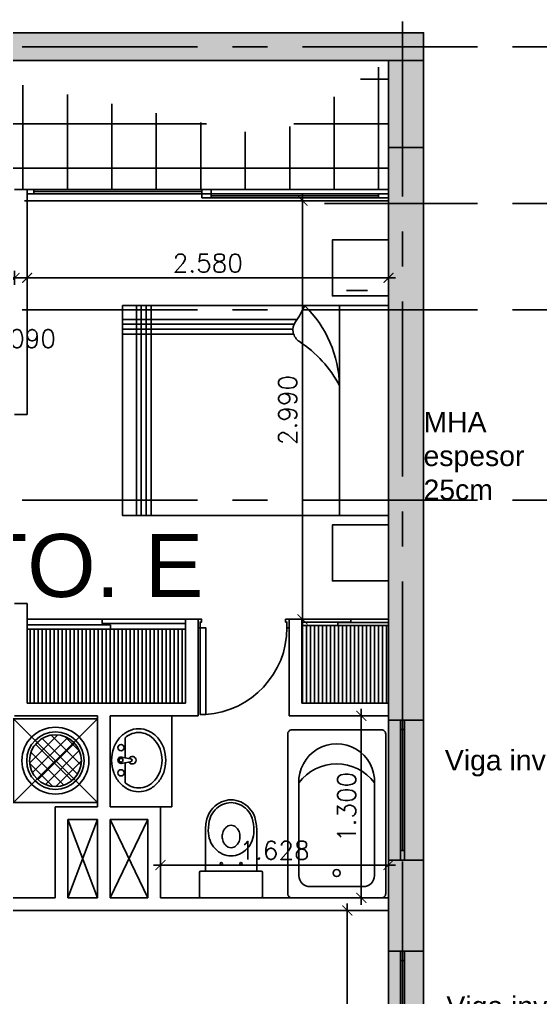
# Model space of a CAD drawing. Header units: millimetres. Extents: x 0 to 223, y -18 to 76.
# Drawn here: x 191.16 to 194.87, y 37.26 to 44.24 of the extents above; entities that cross this region are included whole.
import ezdxf

# ---------------------------------------------------------------- set-up
doc = ezdxf.new("R2010")
doc.units = ezdxf.units.MM
doc.linetypes.add('CENTER', pattern=[2, 1.25, -0.25, 0.25, -0.25])
for name, color, linetype in [('01', 1, 'Continuous'), ('04', 4, 'Continuous'), ('06', 6, 'Continuous'), ('Capa1', 8, 'Continuous'), ('COTAS', 1, 'Continuous'), ('EJES', 1, 'CENTER'), ('GRIS', 9, 'Continuous'), ('MUROS_EST', 5, 'Continuous'), ('PISOS', 8, 'Continuous'), ('PUERTAS', 1, 'Continuous'), ('VIGAS_1', 2, 'Continuous')]:
    doc.layers.add(name, color=color, linetype=linetype)
doc.styles.add('Arial', font='arial.ttf')
doc.styles.add('INTERARQ', font='ROMANS.SHX')
doc.styles.get("Standard").update_dxf_attribs({"font": 'arial.ttf'})
doc.dimstyles.new('ESCALA_1-50', dxfattribs={"dimtxt": 0.13, "dimasz": 0.05, "dimexe": 0.18, "dimexo": 0.0625, "dimgap": 0.04, "dimtad": 1, "dimdec": 3, "dimzin": 0, "dimdsep": 46, "dimtxsty": 'INTERARQ', "dimblk": 'DIMTICK', "dimcen": 0.09, "dimse1": 1, "dimse2": 1, "dimclrd": 1, "dimclre": 1, "dimclrt": 2, "dimadec": 0, "dimazin": 0, "dimtfac": 4.5, "dimtdec": 3, "dimtofl": 0, "dimtmove": 2, "dimatfit": 3, "dimldrblk": 'DIMTICK', "dimfxl": 1, "dimtolj": 1, "dimtzin": 0, "dimarcsym": 0})
pattern_1 = [(0, (0, 0), (0, 6.985), [5.08, -1.905]), (90, (0, 0), (-6.985, 4e-16), [5.08, -1.905])]

# ---------------------------------------------------------------- blocks, each defined once
blk = doc.blocks.new('CAMA-GR')
blk.add_line((0.35, 0.75), (0.35, -0.75))
at = {"color": 9}
for p, q in [((1.695, -0.75), (1.695, 0.75)), ((1.73, -0.75), (1.73, 0.75)), ((1.765, -0.75), (1.765, 0.75)), ((1.8, -0.75), (1.8, 0.75)), ((0.6523, 0.65), (1.9, 0.65)), ((0.674, 0.615), (1.9, 0.615)), ((0.6821, 0.58), (1.9, 0.58)), ((0.6775, 0.545), (1.9, 0.545))]:
    blk.add_line(p, q, dxfattribs=at)
for points in [[(0, 1.2178), (0.4, 1.2178), (0.4, 0.8178), (0, 0.8178)], [(1.9, 0.75), (0, 0.75), (0, -0.75), (1.9, -0.75)], [(0, -1.2178), (0.4, -1.2178), (0.4, -0.8178), (0, -0.8178)]]:
    blk.add_lwpolyline(points, close=True)
blk.add_lwpolyline([(0.599, 0.75, 0.196142), (0.35, 0.175, -0.130879), (0.6366, 0.4914, 0.426673), (0.6638, 0.6332, -0.055293)], format="xyb", close=True)
blk = doc.blocks.new('Tina 120')
for p, q in [((0.19, -0.08), (-0.19, -0.08)), ((-0.27, -0.16), (-0.27, -0.8175)), ((0.27, -0.16), (0.27, -0.8175))]:
    blk.add_line(p, q)
blk.add_lwpolyline([(0.35, -0.03), (0.35, -1.17, -0.414214), (0.32, -1.2), (-0.32, -1.2, -0.414214), (-0.35, -1.17), (-0.35, -0.03, -0.414214), (-0.32, 0), (0.32, 0, -0.414214)], format="xyb", close=True)
blk.add_circle((0, -0.1774), 0.025)
for centre, radius, start, end in [((-0.19, -0.16), 0.08, 90, 180), ((0.19, -0.16), 0.08, 0, 90), ((0, -0.8297), 0.2703, 177.40787, 2.59213), ((0, -0.6197), 0.337, 216.75985, 323.24015)]:
    blk.add_arc(centre, radius, start, end)
blk = doc.blocks.new('P_65')
at = {"color": 9}
blk.add_arc((-0.0126, 0.059), 0.6224, 93.90508, 179.90905, dxfattribs=at)
at = {"layer": 'PUERTAS'}
blk.add_lwpolyline([(-0.015, 0.06), (-0.055, 0.06), (-0.055, 0.68), (-0.015, 0.68)], close=True, dxfattribs=at)
for points in [[(-0.65, 0), (-0.625, 0), (-0.625, 0.02), (-0.635, 0.02), (-0.635, 0.06), (-0.65, 0.06)], [(0, 0.06), (-0.015, 0.06), (-0.015, 0.02), (-0.025, 0.02), (-0.025, 0), (0, 0)]]:
    blk.add_lwpolyline(points, dxfattribs=at)
blk = doc.blocks.new('Van1-pla')
for p, q in [((-2.16, 42.32), (-18.03, 42.32)), ((-1.41, 37.99), (-2.71, 45.49)), ((0.99, 37.99), (2.29, 45.49)), ((17.6, 42.32), (1.74, 42.32))]:
    blk.add_line(p, q)
blk.add_lwpolyline([(-25.21, 31.5, 0.112687), (-23.37, 23.44, 0.103282), (-17.89, 16.3, 0.092276), (-9.94, 11.68, 0.085761), (-0.21, 10, 0.085761), (9.52, 11.68, 0.092276), (17.47, 16.3, 0.103282), (22.95, 23.44, 0.112687), (24.79, 31.5, 0.112687), (22.95, 39.56, 0.103282), (17.47, 46.7, 0.092276), (9.52, 51.32, 0.085761), (-0.21, 53, 0.085761), (-9.94, 51.32, 0.092276), (-17.89, 46.7, 0.103282), (-23.37, 39.56, 0.112687)], format="xyb", close=True)
for points in [[(-18.03, 42.32, 0.063934), (-20.67, 38.26, 0.112687), (-22.21, 31.5, 0.112687)], [(-22.21, 31.5, 0.112687), (-20.67, 24.74, 0.103282), (-15.93, 18.57, 0.092276), (-8.94, 14.51, 0.085761), (-0.21, 13, 0.085761), (8.51, 14.51, 0.092276), (15.51, 18.57, 0.103282), (20.25, 24.74, 0.112687), (21.79, 31.5, 0.112687), (20.25, 38.26, 0.063934), (17.6, 42.32, 0.092276)]]:
    blk.add_lwpolyline(points, format="xyb")
for centre, radius in [((-10.21, 45.49), 2.5), ((-0.21, 45.49), 1.5), ((9.79, 45.49), 2.5)]:
    blk.add_circle(centre, radius)
for centre, radius, start, end in [((-0.21, 45.49), 2.5, 340.33287, 199.66713), ((-0.21, 36.6), 3, 118.18244, 61.81756), ((-0.21, 37.99), 1.2, 180, 0)]:
    blk.add_arc(centre, radius, start, end)
blk = doc.blocks.new('DIMTICK')
at = {"color": 1}
for p, q in [((-1, 0), (1, 0)), ((0, 1), (0, -1))]:
    blk.add_line(p, q, dxfattribs=at)
at = {"color": 3, "const_width": 0.141}
blk.add_lwpolyline([(0.71, 0.71), (-0.71, -0.71)], dxfattribs=at)
blk = doc.blocks.new('*D323')
at = {"layer": '01', "color": 1, "lineweight": -2, "transparency": 16777216}
for p, q in [((191.0703, 42.3987), (191.0203, 42.3987)), ((191.2603, 42.3987), (191.3103, 42.3987))]:
    blk.add_line(p, q, dxfattribs=at)
at = {"layer": 'Defpoints', "color": 0, "transparency": 16777216}
for p in [(191.2103, 43.0297), (191.1203, 42.9496), (191.2103, 42.3987)]:
    blk.add_point(p, dxfattribs=at)
at = {"layer": '01', "color": 1, "lineweight": -2, "transparency": 16777216, "xscale": 0.05, "yscale": 0.05, "zscale": 0.05}
blk.add_blockref('DIMTICK', (191.1203, 42.3987), dxfattribs=at)
at = {"layer": '01', "color": 1, "lineweight": -2, "transparency": 16777216, "xscale": 0.05, "yscale": 0.05, "zscale": 0.05, "rotation": 180}
blk.add_blockref('DIMTICK', (191.2103, 42.3987), dxfattribs=at)
at = {"layer": '01', "color": 2, "transparency": 16777216, "insert": (191.1653, 41.9637), "char_height": 0.13, "attachment_point": 5, "style": 'INTERARQ'}
blk.add_mtext('\\A1;0.090', dxfattribs=at)
blk = doc.blocks.new('*D324')
at = {"layer": '01', "color": 1, "lineweight": -2, "transparency": 16777216}
blk.add_line((191.2603, 42.3987), (193.7403, 42.3987), dxfattribs=at)
at = {"layer": 'Defpoints', "color": 0, "transparency": 16777216}
for p in [(191.2103, 43.0297), (193.7903, 42.9296), (193.7903, 42.3987)]:
    blk.add_point(p, dxfattribs=at)
at = {"layer": '01', "color": 1, "lineweight": -2, "transparency": 16777216, "xscale": 0.05, "yscale": 0.05, "zscale": 0.05, "rotation": 180}
blk.add_blockref('DIMTICK', (191.2103, 42.3987), dxfattribs=at)
at = {"layer": '01', "color": 1, "lineweight": -2, "transparency": 16777216, "xscale": 0.05, "yscale": 0.05, "zscale": 0.05}
blk.add_blockref('DIMTICK', (193.7903, 42.3987), dxfattribs=at)
at = {"layer": '01', "color": 2, "transparency": 16777216, "insert": (192.5003, 42.5037), "char_height": 0.13, "attachment_point": 5, "style": 'INTERARQ'}
blk.add_mtext('\\A1;2.580', dxfattribs=at)
blk = doc.blocks.new('*D325')
at = {"layer": '01', "color": 1, "lineweight": -2, "transparency": 16777216}
blk.add_line((193.1759, 42.8996), (193.1759, 40.0096), dxfattribs=at)
at = {"layer": 'Defpoints', "color": 0, "transparency": 16777216}
for p in [(193.7903, 42.9496), (193.1759, 39.9596), (193.7903, 39.9596)]:
    blk.add_point(p, dxfattribs=at)
at = {"layer": '01', "color": 1, "lineweight": -2, "transparency": 16777216, "xscale": 0.05, "yscale": 0.05, "zscale": 0.05}
for p, rotation in [((193.1759, 42.9496), 90), ((193.1759, 39.9596), 270)]:
    blk.add_blockref('DIMTICK', p, dxfattribs=dict(at, rotation=rotation))
at = {"layer": '01', "color": 2, "transparency": 16777216, "insert": (193.0709, 41.4546), "char_height": 0.13, "attachment_point": 5, "rotation": 90, "style": 'INTERARQ'}
blk.add_mtext('\\A1;2.990', dxfattribs=at)
blk = doc.blocks.new('*D260')
at = {"layer": '01', "color": 1, "lineweight": -2, "transparency": 16777216}
blk.add_line((192.2123, 38.2037), (193.7403, 38.2037), dxfattribs=at)
at = {"layer": 'Defpoints', "color": 0, "transparency": 16777216}
for p in [(193.7903, 38.2037), (192.1623, 37.9696), (193.7903, 37.9696)]:
    blk.add_point(p, dxfattribs=at)
at = {"layer": '01', "color": 1, "lineweight": -2, "transparency": 16777216, "xscale": 0.05, "yscale": 0.05, "zscale": 0.05, "rotation": 180}
blk.add_blockref('DIMTICK', (192.1623, 38.2037), dxfattribs=at)
at = {"layer": '01', "color": 1, "lineweight": -2, "transparency": 16777216, "xscale": 0.05, "yscale": 0.05, "zscale": 0.05}
blk.add_blockref('DIMTICK', (193.7903, 38.2037), dxfattribs=at)
at = {"layer": '01', "color": 2, "transparency": 16777216, "insert": (192.9763, 38.3087), "char_height": 0.13, "attachment_point": 5, "style": 'INTERARQ'}
blk.add_mtext('\\A1;1.628', dxfattribs=at)
blk = doc.blocks.new('*D261')
at = {"layer": '01', "color": 1, "lineweight": -2, "transparency": 16777216}
blk.add_line((193.596, 39.2196), (193.596, 38.0196), dxfattribs=at)
at = {"layer": 'Defpoints', "color": 0, "transparency": 16777216}
for p in [(193.7803, 39.2696), (193.596, 37.9696), (193.7903, 37.9696)]:
    blk.add_point(p, dxfattribs=at)
at = {"layer": '01', "color": 1, "lineweight": -2, "transparency": 16777216, "xscale": 0.05, "yscale": 0.05, "zscale": 0.05}
for p, rotation in [((193.596, 39.2696), 90), ((193.596, 37.9696), 270)]:
    blk.add_blockref('DIMTICK', p, dxfattribs=dict(at, rotation=rotation))
at = {"layer": '01', "color": 2, "transparency": 16777216, "insert": (193.491, 38.6196), "char_height": 0.13, "attachment_point": 5, "rotation": 90, "style": 'INTERARQ'}
blk.add_mtext('\\A1;1.300', dxfattribs=at)
blk = doc.blocks.new('*D264')
at = {"layer": '01', "color": 1, "lineweight": -2, "transparency": 16777216}
blk.add_line((193.4962, 37.8296), (193.4962, 35.5747), dxfattribs=at)
at = {"layer": 'Defpoints', "color": 0, "transparency": 16777216}
for p in [(193.7903, 37.8796), (193.4962, 35.5247), (193.7903, 35.5247)]:
    blk.add_point(p, dxfattribs=at)
at = {"layer": '01', "color": 1, "lineweight": -2, "transparency": 16777216, "xscale": 0.05, "yscale": 0.05, "zscale": 0.05}
for p, rotation in [((193.4962, 37.8796), 90), ((193.4962, 35.5247), 270)]:
    blk.add_blockref('DIMTICK', p, dxfattribs=dict(at, rotation=rotation))
at = {"layer": '01', "color": 2, "transparency": 16777216, "insert": (193.3912, 36.7021), "char_height": 0.13, "attachment_point": 5, "rotation": 90, "style": 'INTERARQ'}
blk.add_mtext('\\A1;2.355', dxfattribs=at)

msp = doc.modelspace()

# ---------------------------------------------------------------- hatches: boundary and pattern name
at = {"layer": 'GRIS'}
h = msp.add_hatch(dxfattribs=at)
h.set_pattern_fill('LINE', color=8, scale=0.009, angle=90, style=0)
h.set_pattern_definition([(90, (-403.729183, 1114.073354), (-0.028575, 0), [])])
h.paths.add_polyline_path([(191.2103, 39.8896), (191.2103, 39.3596), (192.3403, 39.3596), (192.3403, 39.8896), (191.8053, 39.8896)])
h = msp.add_hatch(dxfattribs=at)
h.set_pattern_fill('LINE', color=8, scale=0.009, angle=90, style=0)
h.set_pattern_definition([(90, (-407.985375, 738.131598), (-0.028575, 0), [])])
h.paths.add_polyline_path([(193.4074, 39.9156), (193.1503, 39.9156), (193.1503, 39.3596), (193.7903, 39.3596), (193.7903, 39.9156)])
h = msp.add_hatch(dxfattribs=at)
h.set_pattern_fill('ANSI37', color=8, scale=0.5, style=0)
h.set_pattern_definition([(45, (-5179.46918, -7970.334026), (-0.04419417382, 0.04419417382), []), (135, (-5179.46918, -7970.334026), (-0.04419417382, -0.04419417382), [])])
h.paths.add_polyline_path([(191.2815, 39.0805), (191.4123, 38.9496), (191.5431, 39.0804, 0.414214)])
h.paths.add_polyline_path([(191.2814, 38.8188, 0.414214), (191.543, 38.8188), (191.4123, 38.9496)])
h.paths.add_polyline_path([(191.4123, 38.9496), (191.2815, 39.0805, 0.198983), (191.2273, 38.9496, 0.198842), (191.2814, 38.8188)])
h.paths.add_polyline_path([(191.543, 38.8188, 0.198983), (191.5973, 38.9496, 0.198842), (191.5431, 39.0804), (191.4123, 38.9496)])
at = {"layer": 'MUROS_EST', "transparency": 33554687}
h = msp.add_hatch(color=2, dxfattribs=at)
h.dxf.hatch_style = 1
h.paths.add_polyline_path([(185.8274, 44.1496), (182.8146, 44.1496), (182.8146, 43.9496), (185.8274, 43.9496)])
h.paths.add_polyline_path([(187.3572, 44.1496), (185.8274, 44.1496), (185.8274, 43.9496), (187.3572, 43.9496)])
h.paths.add_polyline_path([(189.8671, 44.1496), (187.6072, 44.1496), (187.6072, 43.9511), (189.8671, 43.9511)])
h.paths.add_polyline_path([(194.0403, 44.1496), (189.8671, 44.1496), (189.8671, 43.9511), (194.0403, 43.9511)])
h.paths.add_polyline_path([(194.0403, 43.9511), (193.7903, 43.9511), (193.7903, 43.3296), (194.0403, 43.3296)])
h.paths.add_polyline_path([(194.0403, 39.2397), (193.7903, 39.2397), (193.7903, 36.5897), (194.0403, 36.5897)])
h.paths.add_polyline_path([(181.6321, 40.2496), (181.3821, 40.2496), (181.3821, 36.1797), (181.6321, 36.1797)])
h.paths.add_polyline_path([(181.1321, 34.9547), (180.9321, 34.9547), (180.9321, 29.9797), (181.1321, 29.9797)])
h.paths.add_polyline_path([(181.1321, 29.7797), (180.9321, 29.7797), (180.9321, 25.7763), (181.1321, 25.7763)])
h.paths.add_polyline_path([(181.1321, 25.7763), (180.9321, 25.7763), (180.9321, 24.7835), (181.1321, 24.7835)])
h.paths.add_polyline_path([(181.6321, 23.5797), (181.4321, 23.5797), (181.4321, 19.4797), (181.6321, 19.4797)])
h.paths.add_polyline_path([(187.3821, 15.9967), (185.8274, 15.9967), (185.8274, 15.7967), (187.3821, 15.7967)])
h.paths.add_polyline_path([(185.8274, 15.9967), (182.8167, 15.9967), (182.8167, 15.7967), (185.8274, 15.7967)])
h.paths.add_polyline_path([(189.8671, 15.9967), (187.5822, 15.9967), (187.5822, 15.7967), (189.8671, 15.7967)])
h.paths.add_polyline_path([(193.5903, 15.9967), (189.8671, 15.9967), (189.8671, 15.7967), (193.5903, 15.7967)])
h.paths.add_polyline_path([(193.9903, 23.8897), (193.7903, 23.8897), (193.7903, 20.5197), (193.9903, 20.5197)])
h.paths.add_polyline_path([(193.6903, 27.3692), (193.4903, 27.3697), (193.4903, 25.7763), (193.6903, 25.7763)])
h.paths.add_polyline_path([(193.6903, 25.7763), (193.4903, 25.7763), (193.4903, 25.2297), (193.6903, 25.2297)])
h.paths.add_polyline_path([(194.0403, 35.2747), (193.7903, 35.2747), (193.7903, 30.0097), (194.0403, 30.0097)])
h = msp.add_hatch(dxfattribs=at)
h.set_pattern_fill('ANGLE', color=2)
h.set_pattern_definition(pattern_1)
h.paths.add_polyline_path([(194.0403, 44.0496), (193.8903, 44.0496), (193.8903, 43.3296), (194.0403, 43.3296)])
h.paths.add_polyline_path([(194.0403, 44.1496), (193.8903, 44.1496), (193.8903, 44.0496), (194.0403, 44.0496)])
h.paths.add_polyline_path([(188.2806, 44.1496), (187.6072, 44.1496), (187.6072, 44.0496), (188.2806, 44.0496)])
h.paths.add_polyline_path([(188.2806, 44.0496), (187.6072, 44.0496), (187.6072, 43.9511), (188.2806, 43.9511)])
h.paths.add_polyline_path([(187.3572, 44.1496), (185.8274, 44.1496), (185.8274, 44.0496), (187.3572, 44.0496)])
h.paths.add_polyline_path([(187.3572, 44.0496), (185.8274, 44.0496), (185.8274, 43.9496), (187.3572, 43.9496)])
h.paths.add_polyline_path([(185.8274, 44.1496), (184.4146, 44.1496), (184.4146, 44.0496), (185.8274, 44.0496)])
h.paths.add_polyline_path([(185.8274, 44.0496), (184.4146, 44.0496), (184.4146, 43.9496), (185.8274, 43.9496)])
h.paths.add_polyline_path([(184.3446, 44.0496), (182.8146, 44.0496), (182.8146, 43.9496), (184.3446, 43.9496)])
h.paths.add_polyline_path([(184.4146, 44.1496), (182.8146, 44.1496), (182.8146, 44.1196), (182.8872, 44.1196), (184.4146, 44.1195)])
h.paths.add_polyline_path([(184.3446, 44.0796), (182.8146, 44.0796), (182.8146, 44.0496), (184.3446, 44.0496)])
h.paths.add_polyline_path([(181.5171, 40.1821), (181.5171, 40.2496), (181.3821, 40.2496), (181.3821, 39.4696), (181.5171, 39.4696), (181.5171, 39.5371)])
h.paths.add_polyline_path([(181.5321, 39.4696), (181.3821, 39.4696), (181.3821, 38.8497), (181.5321, 38.8497)])
h.paths.add_polyline_path([(181.5171, 38.7822), (181.517, 38.8497), (181.3821, 38.8497), (181.3821, 37.8497), (181.517, 37.8497), (181.517, 37.9172)])
h.paths.add_polyline_path([(181.5321, 37.8497), (181.3821, 37.8497), (181.3821, 37.1797), (181.5321, 37.1797)])
h.paths.add_polyline_path([(181.517, 37.1122), (181.517, 37.1797), (181.3821, 37.1797), (181.3821, 36.1797), (181.517, 36.1797), (181.5171, 36.2472)])
h.paths.add_polyline_path([(182.475, 39.4961), (185.6767, 39.4961), (185.6767, 40.1945), (182.475, 40.1945)], flags=9)
h.paths.add_polyline_path([(186.5925, 37.2869), (186.7863, 37.6823), (186.6045, 37.7715), (186.4107, 37.3761)], flags=9)
h.paths.add_polyline_path([(183.7687, 37.1612), (184.3537, 37.1612), (184.3537, 37.3562), (183.7687, 37.3562)], flags=9)
h.paths.add_polyline_path([(183.8037, 35.3818), (184.3887, 35.3818), (184.3887, 35.5768), (183.8037, 35.5768)], flags=9)
h.paths.add_polyline_path([(185.151, 35.6524), (185.151, 36.2313), (184.956, 36.2313), (184.956, 35.6524)], flags=9)
h.paths.add_polyline_path([(182.0569, 39.3122), (182.0569, 39.8787), (181.8619, 39.8787), (181.8619, 39.3122)], flags=9)
h.paths.add_polyline_path([(182.3836, 39.3776), (182.9686, 39.3776), (182.9686, 39.5726), (182.3836, 39.5726)], flags=9)
h.paths.add_polyline_path([(182.5005, 35.9093), (182.5005, 36.4758), (182.3055, 36.4758), (182.3055, 35.9093)], flags=9)
h.paths.add_polyline_path([(185.4589, 36.0986), (186.0253, 36.0986), (186.0253, 36.2936), (185.4589, 36.2936)], flags=9)
h = msp.add_hatch(dxfattribs=at)
h.set_pattern_fill('ANGLE', color=2)
h.set_pattern_definition(pattern_1)
h.paths.add_polyline_path([(194.0403, 44.1496), (193.8903, 44.1496), (193.8903, 44.0496), (194.0403, 44.0496)])
h = msp.add_hatch(dxfattribs=at)
h.set_pattern_fill('ANGLE', color=2)
h.set_pattern_definition(pattern_1)
h.paths.add_polyline_path([(194.0403, 44.0496), (193.8903, 44.0496), (193.8903, 43.3296), (194.0403, 43.3296)])
h = msp.add_hatch(color=5, dxfattribs=at)
h.dxf.hatch_style = 1
h.paths.add_polyline_path([(193.8903, 43.3296), (193.7903, 43.3296), (193.7903, 42.9296), (193.8903, 42.9296)])
h.paths.add_polyline_path([(194.0403, 43.3296), (193.8903, 43.3296), (193.8903, 42.9296), (194.0403, 42.9296)])
h.paths.add_polyline_path([(193.8903, 42.9296), (193.7903, 42.9296), (193.7903, 42.1697), (193.8903, 42.1697)])
h.paths.add_polyline_path([(194.0403, 42.9296), (193.8903, 42.9296), (193.8903, 42.1697), (194.0403, 42.1697)])
h.paths.add_polyline_path([(194.0403, 42.1697), (193.8903, 42.1697), (193.8903, 40.8095), (194.0403, 40.8095)])
h.paths.add_polyline_path([(193.8903, 42.1697), (193.7903, 42.1697), (193.7903, 40.8095), (193.8903, 40.8095)])
h = msp.add_hatch(color=5, dxfattribs=at)
h.dxf.hatch_style = 1
h.paths.add_polyline_path([(193.8903, 40.8095), (193.7903, 40.8095), (193.7903, 39.2397), (193.8753, 39.2397), (193.8753, 39.2397), (193.8903, 39.2397)])
h.paths.add_polyline_path([(194.0403, 40.8095), (193.8903, 40.8095), (193.8903, 39.2397), (194.0403, 39.2397)])
h = msp.add_hatch(dxfattribs=at)
h.set_pattern_fill('ANGLE', color=2)
h.set_pattern_definition(pattern_1)
h.paths.add_polyline_path([(181.5171, 20.4121), (181.5171, 20.4796), (181.4321, 20.4796), (181.4321, 19.4796), (181.5171, 19.4796), (181.5171, 19.5471)])
h.paths.add_polyline_path([(181.6321, 20.4796), (181.5471, 20.4796), (181.5471, 20.4121), (181.5471, 19.5471), (181.5471, 19.4796), (181.6321, 19.4796)])
h.paths.add_polyline_path([(181.5321, 20.8796), (181.4323, 20.8796), (181.4323, 20.4796), (181.5171, 20.4796), (181.5321, 20.4796)])
h.paths.add_polyline_path([(181.5171, 23.5797), (181.4321, 23.5797), (181.4321, 22.5797), (181.517, 22.5797), (181.517, 22.6472)])
h.paths.add_polyline_path([(194.0403, 39.2397), (193.9053, 39.2397), (193.9053, 38.3072), (193.9053, 38.2397), (194.0403, 38.2397)])
h.paths.add_polyline_path([(194.0403, 38.2397), (193.8903, 38.2397), (193.8903, 37.5897), (194.0403, 37.5897)])
h.paths.add_polyline_path([(193.8903, 38.2397), (193.7903, 38.2397), (193.7903, 37.5897), (193.8903, 37.5897)])
h.paths.add_polyline_path([(193.8753, 37.5222), (193.8753, 37.5897), (193.7903, 37.5897), (193.7903, 36.5897), (193.8753, 36.5897), (193.8753, 36.6572)])
h.paths.add_polyline_path([(194.0403, 37.5897), (193.9053, 37.5897), (193.9053, 37.5222), (193.9053, 36.6572), (193.9053, 36.5897), (194.0403, 36.5897)])
h.paths.add_polyline_path([(181.6725, 20.529), (181.6725, 21.114), (181.4775, 21.114), (181.4775, 20.529)], flags=9)
h.paths.add_polyline_path([(181.0923, 24.0637), (181.372, 24.0637), (181.372, 24.2662), (181.0923, 24.2662)], flags=9)
h = msp.add_hatch(dxfattribs=at)
h.set_pattern_fill('ANGLE', color=2)
h.set_pattern_definition(pattern_1)
h.paths.add_polyline_path([(194.0403, 37.5897), (193.9053, 37.5897), (193.9053, 37.5222), (193.9053, 36.6572), (193.9053, 36.5897), (194.0403, 36.5897)])
h.paths.add_polyline_path([(193.8753, 37.5222), (193.8753, 37.5897), (193.7903, 37.5897), (193.7903, 36.5897), (193.8753, 36.5897), (193.8753, 36.6572)])
h.paths.add_polyline_path([(194.0403, 39.2397), (193.9053, 39.2397), (193.9053, 38.3072), (193.9053, 38.2397), (194.0403, 38.2397)])
h.paths.add_polyline_path([(193.8753, 39.1722), (193.8753, 39.2397), (193.7903, 39.2397), (193.7903, 38.2397), (193.8753, 38.2397), (193.8753, 38.3072)])
h = msp.add_hatch(dxfattribs=at)
h.set_pattern_fill('ANGLE', color=2)
h.set_pattern_definition(pattern_1)
h.paths.add_polyline_path([(194.0403, 38.2397), (193.8903, 38.2397), (193.8903, 37.5897), (194.0403, 37.5897)])
h.paths.add_polyline_path([(193.8903, 38.2397), (193.7903, 38.2397), (193.7903, 37.5897), (193.8903, 37.5897)])
at = {"layer": 'PISOS'}
h = msp.add_hatch(dxfattribs=at)
h.set_pattern_fill('ANSI37', color=256, scale=0.1, angle=45, style=0)
h.set_pattern_definition([(90, (-671.1504, 1135.06427), (-0.3175, 1e-16), []), (180, (-671.1504, 1135.06427), (-1e-16, -0.3175), [])])
h.paths.add_polyline_path([(193.7903, 44.0496), (193.7903, 43.9511), (192.9666, 43.4), (189.8671, 44.0496)], flags=0)
h.paths.add_polyline_path([(189.8671, 44.0496), (189.8671, 43.0297), (191.1203, 43.0297), (191.2578, 43.0297), (193.7903, 43.0296), (193.7903, 43.3296), (193.7903, 44.0496)])
h.paths.add_polyline_path([(189.2659, 44.0496), (188.2806, 44.0496), (188.2806, 43.8996), (188.2806, 43.0297), (189.8671, 43.0297), (189.8671, 44.0496)])
h.paths.add_polyline_path([(188.2806, 43.8996), (188.2806, 44.0496), (187.6072, 44.0496), (187.6072, 43.0297), (188.2806, 43.0297)])
at = {"layer": 'VIGAS_1', "transparency": 33554687}
h = msp.add_hatch(dxfattribs=at)
h.set_pattern_fill('ANGLE', color=256)
h.set_pattern_definition(pattern_1)
h.paths.add_polyline_path([(184.3446, 44.0496), (182.8146, 44.0496), (182.8146, 43.9496), (184.3446, 43.9496)])
h.paths.add_polyline_path([(185.8274, 44.0496), (184.4146, 44.0496), (184.4146, 43.9496), (185.8274, 43.9496)])
h.paths.add_polyline_path([(185.8274, 44.1496), (184.4146, 44.1496), (184.4146, 44.0496), (185.8274, 44.0496)])
h.paths.add_polyline_path([(187.3572, 44.1496), (185.8274, 44.1496), (185.8274, 44.0496), (187.3572, 44.0496)])
h.paths.add_polyline_path([(187.3572, 44.0496), (185.8274, 44.0496), (185.8274, 43.9496), (187.3572, 43.9496)])
h.paths.add_polyline_path([(188.2806, 44.1496), (187.6072, 44.1496), (187.6072, 44.0496), (188.2806, 44.0496)])
h.paths.add_polyline_path([(188.2806, 44.0496), (187.6072, 44.0496), (187.6072, 43.9511), (188.2806, 43.9511)])
h.paths.add_polyline_path([(194.0403, 44.0496), (193.8903, 44.0496), (193.8903, 43.3296), (194.0403, 43.3296)])
h.paths.add_polyline_path([(194.0403, 44.1496), (193.8903, 44.1496), (193.8903, 44.0496), (194.0403, 44.0496)])
h.paths.add_polyline_path([(194.0403, 39.2397), (193.9053, 39.2397), (193.9053, 38.3072), (193.9053, 38.2397), (194.0403, 38.2397)])
h.paths.add_polyline_path([(193.8753, 39.1722), (193.8753, 39.2397), (193.7903, 39.2397), (193.7903, 38.2397), (193.8753, 38.2397), (193.8753, 38.3072)])
h.paths.add_polyline_path([(193.8903, 38.2397), (193.7903, 38.2397), (193.7903, 37.5897), (193.8903, 37.5897)])
h.paths.add_polyline_path([(194.0403, 38.2397), (193.9053, 38.2397), (193.8903, 38.2397), (193.8903, 37.5897), (194.0403, 37.5897)])
h.paths.add_polyline_path([(194.0403, 37.5897), (193.9053, 37.5897), (193.9053, 37.5222), (193.9053, 36.6572), (193.9053, 36.5897), (194.0403, 36.5897)])
h.paths.add_polyline_path([(193.8753, 37.5222), (193.8753, 37.5897), (193.7903, 37.5897), (193.7903, 36.5897), (193.8753, 36.5897), (193.8753, 36.6572)])
h.paths.add_polyline_path([(193.7903, 35.0797), (193.7903, 32.6597), (193.8103, 32.6597), (193.8103, 32.7321), (193.8403, 32.7321), (193.8402, 34.0139), (193.8403, 35.0797)])
h.paths.add_polyline_path([(145.32, 27.3705), (145.22, 27.3705), (145.22, 25.7771), (145.32, 25.7771)])
h.paths.add_polyline_path([(145.42, 27.3705), (145.32, 27.3705), (145.32, 25.7771), (145.42, 25.7771)])
h.paths.add_polyline_path([(145.32, 25.7771), (145.22, 25.7771), (145.22, 25.2305), (145.32, 25.2305)])
h.paths.add_polyline_path([(145.42, 25.7771), (145.32, 25.7771), (145.32, 25.2305), (145.42, 25.2305)])

# ---------------------------------------------------------------- linework, layer by layer
at = {"layer": '06'}
for p, q in [((194.0403, 43.3296), (193.7903, 43.3296)), ((191.1203, 43.0297), (191.2103, 43.0297)), ((191.2103, 41.4219), (191.2103, 43.0297)), ((191.2103, 41.4219), (191.1203, 41.4219)), ((191.2103, 40.0719), (191.1203, 40.0719)), ((191.2103, 39.3596), (191.2103, 40.0719)), ((192.3403, 39.3596), (192.3403, 39.9596)), ((192.4303, 39.9596), (192.3403, 39.9596)), ((192.4303, 39.2696), (192.4303, 39.9596)), ((193.1703, 39.9596), (193.0803, 39.9596)), ((193.0803, 39.2696), (193.0803, 39.9596)), ((193.1703, 39.3596), (193.1703, 39.9596)), ((192.3403, 39.3596), (191.2103, 39.3596)), ((193.7903, 39.3596), (193.1703, 39.3596)), ((191.7123, 39.2696), (191.1203, 39.2696)), ((191.7123, 38.6196), (191.7123, 39.2696)), ((192.4303, 39.2696), (191.8023, 39.2696)), ((191.8023, 38.6196), (191.8023, 39.2696)), ((193.7903, 39.2397), (194.0403, 39.2397)), ((191.7123, 38.6196), (191.4098, 38.6196)), ((191.4098, 38.6196), (191.4098, 37.9696)), ((192.1623, 38.6196), (191.8023, 38.6196)), ((192.1623, 37.9696), (192.1623, 38.6196)), ((191.7123, 38.5296), (191.4998, 38.5296)), ((191.4998, 38.5296), (191.4998, 37.9696)), ((191.7123, 38.5296), (191.7123, 37.9696)), ((192.0723, 38.5296), (191.8023, 38.5296)), ((191.8023, 37.9696), (191.8023, 38.5296)), ((192.0723, 37.9696), (192.0723, 38.5296)), ((193.7903, 38.2397), (194.0403, 38.2397)), ((188.8722, 37.9696), (191.4098, 37.9696)), ((191.7123, 37.9696), (191.4998, 37.9696)), ((192.0723, 37.9696), (191.8023, 37.9696)), ((193.7903, 37.9696), (192.1623, 37.9696)), ((188.7822, 37.8796), (193.7903, 37.8796)), ((194.0403, 37.5897), (193.7903, 37.5897))]:
    msp.add_line(p, q, dxfattribs=at)
msp.add_lwpolyline([(193.7903, 39.2696), (193.0803, 39.2696)], dxfattribs=at)
at = {"layer": 'COTAS'}
for p, q in [((191.2578, 43.0297), (191.2103, 43.0297)), ((191.2578, 42.9997), (191.2103, 42.9997)), ((193.7903, 43.0296), (191.2578, 43.0297)), ((191.2578, 42.9997), (191.2578, 43.0297)), ((192.4565, 43.0146), (191.2578, 43.0147)), ((191.2578, 42.9997), (192.4565, 42.9996)), ((192.4565, 42.9996), (192.4565, 43.0296)), ((192.4565, 43.0296), (192.524, 43.0295)), ((192.4565, 42.9696), (192.4565, 42.9996)), ((192.4565, 42.9996), (192.524, 42.9995)), ((192.524, 42.9995), (192.4565, 42.9996)), ((192.524, 42.9695), (192.4565, 42.9696)), ((192.524, 43.0295), (192.524, 42.9995)), ((192.524, 42.9995), (193.7177, 42.9996)), ((192.524, 42.9695), (192.524, 42.9995)), ((193.7177, 42.9846), (192.524, 42.9845)), ((193.7177, 42.9696), (192.524, 42.9695)), ((193.7177, 42.9996), (193.7177, 42.9696)), ((193.7903, 42.9996), (193.7177, 42.9996)), ((193.7177, 42.9696), (193.7903, 42.9696)), ((193.7903, 42.9496), (191.1903, 42.9497)), ((193.8753, 39.2397), (193.9053, 39.2397)), ((193.8753, 39.1722), (193.8753, 39.2397)), ((193.9053, 38.3072), (193.9053, 39.2397)), ((193.9053, 39.1722), (193.8753, 39.1722)), ((193.8753, 38.3072), (193.8753, 39.1722)), ((193.8903, 39.1722), (193.8903, 38.3072)), ((193.8753, 38.3072), (193.9053, 38.3072)), ((193.8753, 38.2397), (193.8753, 38.3072)), ((193.9053, 38.3072), (193.9053, 38.2397)), ((193.8753, 37.5222), (193.8753, 37.5897)), ((193.9053, 37.5222), (193.9053, 37.5897)), ((193.9053, 37.5897), (193.9053, 37.5222)), ((193.9053, 37.5222), (193.8753, 37.5222)), ((193.8753, 36.6572), (193.8753, 37.5222)), ((193.8903, 37.5222), (193.8903, 36.6572)), ((193.9053, 36.6572), (193.9053, 37.5222))]:
    msp.add_line(p, q, dxfattribs=at)
at = {"layer": 'COTAS', "color": 2}
msp.add_line((193.6403, 42.3073), (193.4903, 42.3073), dxfattribs=at)
at = {"layer": 'EJES'}
for p, q in [((193.8903, 48.2296), (193.8903, 12.0967)), ((198.4257, 44.0496), (177.2325, 44.0496)), ((198.4257, 42.9296), (193.3342, 42.9296)), ((198.4257, 42.1697), (177.2325, 42.1697)), ((198.4257, 40.8095), (177.2325, 40.8095))]:
    msp.add_line(p, q, dxfattribs=at)
at = {"layer": 'GRIS', "color": 8}
for p, q in [((191.7453, 39.9596), (191.2103, 39.9596)), ((193.1703, 39.9596), (193.5224, 39.9596)), ((193.5224, 39.9596), (193.5224, 39.9396)), ((193.5224, 39.9596), (193.7903, 39.9596)), ((191.8053, 39.8896), (192.3403, 39.8896)), ((193.1703, 39.9396), (193.5224, 39.9396)), ((193.4074, 39.9156), (193.1703, 39.9156)), ((193.4074, 39.9156), (193.7903, 39.9156)), ((193.4274, 39.9356), (193.7903, 39.9356)), ((193.4274, 39.9356), (193.4274, 39.9156)), ((191.4998, 37.9696), (191.7123, 38.5296)), ((191.4998, 38.5296), (191.7123, 37.9696))]:
    msp.add_line(p, q, dxfattribs=at)
at = {"layer": 'GRIS', "color": 9}
msp.add_line((192.2423, 38.6196), (192.2423, 39.2696), dxfattribs=at)
at = {"layer": 'GRIS'}
for p, q in [((193.7803, 39.2696), (193.0803, 39.2696)), ((191.1123, 38.6496), (191.7123, 39.2496)), ((191.1123, 39.2496), (191.7123, 38.6496)), ((192.1423, 38.6196), (192.2423, 38.6196)), ((192.4831, 38.4495), (192.4831, 38.1614)), ((192.8494, 38.4495), (192.8494, 38.1614)), ((192.4413, 37.9796), (192.4413, 38.1514)), ((192.4513, 38.1614), (192.8813, 38.1614)), ((192.8913, 38.1514), (192.8913, 37.9796)), ((191.4998, 37.9696), (191.5298, 37.9696)), ((192.8813, 37.9696), (192.4513, 37.9696))]:
    msp.add_line(p, q, dxfattribs=at)
at = {"layer": 'GRIS', "color": 8}
for points in [[(192.3403, 39.9296), (191.7453, 39.9296), (191.7453, 39.9596), (192.3403, 39.9596)], [(191.2103, 39.9196), (191.8053, 39.9196), (191.8053, 39.8896), (191.2103, 39.8896)], [(192.0723, 38.5296), (191.8023, 37.9696)], [(191.8023, 38.5296), (192.0723, 37.9696)]]:
    msp.add_lwpolyline(points, dxfattribs=at)
at = {"layer": 'GRIS'}
msp.add_lwpolyline([(191.7123, 39.2496), (191.7123, 38.6496), (191.1123, 38.6496), (191.1123, 39.2496)], close=True, dxfattribs=at)
for points in [[(192.6663, 38.2693, 0.106666), (192.7273, 38.2825, 0.10151), (192.781, 38.3214, 0.094979), (192.8165, 38.3791, 0.090825), (192.8294, 38.4495, 0.071105), (192.8165, 38.5398, 0.094979), (192.781, 38.5976, 0.10151), (192.7273, 38.6365, 0.106666), (192.6663, 38.6497, 0.106666), (192.6052, 38.6365, 0.10151), (192.5515, 38.5976, 0.094979), (192.516, 38.5398, 0.071105), (192.5031, 38.4495, 0.090825), (192.516, 38.3791, 0.094979), (192.5515, 38.3214, 0.10151), (192.6052, 38.2825, 0.106666)], [(192.6663, 38.3277, 0.106666), (192.6861, 38.332, 0.10151), (192.7072, 38.3474, 0.094979), (192.723, 38.373, 0.090825), (192.7294, 38.4079, 0.090825), (192.723, 38.4427, 0.094979), (192.7072, 38.4684, 0.10151), (192.6861, 38.4838, 0.106666), (192.6663, 38.488, 0.106666), (192.6465, 38.4838, 0.10151), (192.6253, 38.4684, 0.094979), (192.6095, 38.4427, 0.090825), (192.6031, 38.4079, 0.090825), (192.6095, 38.373, 0.094979), (192.6253, 38.3474, 0.10151), (192.6465, 38.332, 0.106666)]]:
    msp.add_lwpolyline(points, format="xyb", close=True, dxfattribs=at)
for centre, radius in [((191.4123, 38.9496), 0.2393), ((191.4123, 38.9496), 0.205), ((191.4123, 38.9496), 0.185), ((192.5963, 38.2145), 0.00867), ((192.7363, 38.2145), 0.00867)]:
    msp.add_circle(centre, radius, dxfattribs=at)
for centre, radius, start, end in [((192.6733, 38.4861), 0.1851, 114.35399, 137.53895), ((192.6663, 38.5017), 0.168, 90, 114.35399), ((192.6663, 38.5017), 0.168, 65.64601, 90), ((192.6592, 38.4861), 0.1851, 42.46105, 65.64601), ((192.6843, 38.4761), 0.2, 137.53895, 159.24134), ((192.6482, 38.4761), 0.2, 20.75866, 42.46105), ((192.8243, 38.4496), 0.3412, 163.42628, 180.02475), ((192.5082, 38.4496), 0.3412, 359.9849, 16.57372), ((192.4513, 38.1514), 0.01, 90, 180), ((192.8813, 38.1514), 0.01, 360, 90), ((192.4513, 37.9796), 0.01, 180, 270), ((192.8813, 37.9796), 0.01, 270, 360)]:
    msp.add_arc(centre, radius, start, end, dxfattribs=at)
at = {"layer": 'MUROS_EST'}
for p, q in [((193.7903, 39.2397), (193.7903, 43.3296)), ((193.7903, 43.3296), (194.0403, 43.3296)), ((194.0403, 39.2397), (194.0403, 43.3296)), ((194.0403, 39.2397), (193.7903, 39.2397)), ((193.8079, 39.2397), (194.0403, 39.2397))]:
    msp.add_line(p, q, dxfattribs=at)
at = {"layer": 'VIGAS_1'}
for points in [[(187.6072, 44.1496), (194.0403, 44.1496), (194.0403, 43.9511), (187.6072, 43.9511)], [(193.7903, 43.3296), (194.0403, 43.3296), (194.0403, 43.9511), (193.7903, 43.9511)], [(193.7903, 39.2397), (194.0403, 39.2397), (194.0403, 36.5897), (193.7903, 36.5897)]]:
    msp.add_lwpolyline(points, close=True, dxfattribs=at)

# ---------------------------------------------------------------- block references
at = {"layer": 'GRIS', "color": 9, "extrusion": (0, 0, -1), "zscale": -1}
msp.add_blockref('CAMA-GR', (-193.7903, 41.4519), dxfattribs=at)
at = {"layer": 'GRIS', "rotation": 180.0000000000521}
msp.add_blockref('P_65', (192.4303, 39.9596), dxfattribs=at)
at = {"layer": 'GRIS', "color": 9, "xscale": 0.0090000000000146, "yscale": 0.0090000000000146, "zscale": 0.0090000000000146, "rotation": 90}
msp.add_blockref('Van1-pla', (192.2902, 38.9546), dxfattribs=at)
at = {"layer": 'GRIS', "color": 9, "rotation": 180}
msp.add_blockref('Tina 120', (193.4203, 37.9696), dxfattribs=at)

# ---------------------------------------------------------------- texts
at = {"layer": '04', "style": 'Arial'}
msp.add_text('DEPTO. E', height=0.45, dxfattribs=at).set_placement((189.5344, 40.1188))
at = {"layer": 'Capa1', "char_height": 0.144975, "attachment_point": 1}
for s, width, heights, insert in [('MHA espesor 25cm', 1.208581, [0], (194.0403, 41.4408)), ('Viga invertida (25 / 164) cm', 2.767896, [0.2432], (194.1927, 39.0252)), ('Viga invertida (25 / 74) cm', 2.767896, [0.2432], (194.2036, 37.2665))]:
    msp.add_mtext_dynamic_manual_height_columns(s, width=width, gutter_width=0.7249, heights=heights, dxfattribs=dict(at, insert=insert))

# ---------------------------------------------------------------- dimensions: what is measured, and where the dimension line sits
at = {"layer": '01'}
for base, p1, p2, picture, middle in [((191.2103, 42.3987), (191.1203, 42.9496), (191.2103, 43.0297), '*D323', (191.1653, 41.9637)), ((193.7903, 42.3987), (191.2103, 43.0297), (193.7903, 42.9296), '*D324', (192.5003, 42.5037)), ((193.7903, 38.2037), (192.1623, 37.9696), (193.7903, 37.9696), '*D260', (192.9763, 38.3087))]:
    dim = msp.add_linear_dim(base=base, p1=p1, p2=p2, dimstyle='ESCALA_1-50', dxfattribs=at)
    dim.commit()
    dim.dimension.update_dxf_attribs({"geometry": picture, "text_midpoint": middle})
for base, p1, p2, picture, middle in [((193.1759, 39.9596), (193.7903, 42.9496), (193.7903, 39.9596), '*D325', (193.0709, 41.4546)), ((193.596, 37.9696), (193.7803, 39.2696), (193.7903, 37.9696), '*D261', (193.491, 38.6196)), ((193.4962, 35.5247), (193.7903, 37.8796), (193.7903, 35.5247), '*D264', (193.3912, 36.7021))]:
    dim = msp.add_linear_dim(base=base, p1=p1, p2=p2, angle=90, dimstyle='ESCALA_1-50', dxfattribs=at)
    dim.commit()
    dim.dimension.update_dxf_attribs({"geometry": picture, "text_midpoint": middle})

doc.saveas('drawing.dxf')
